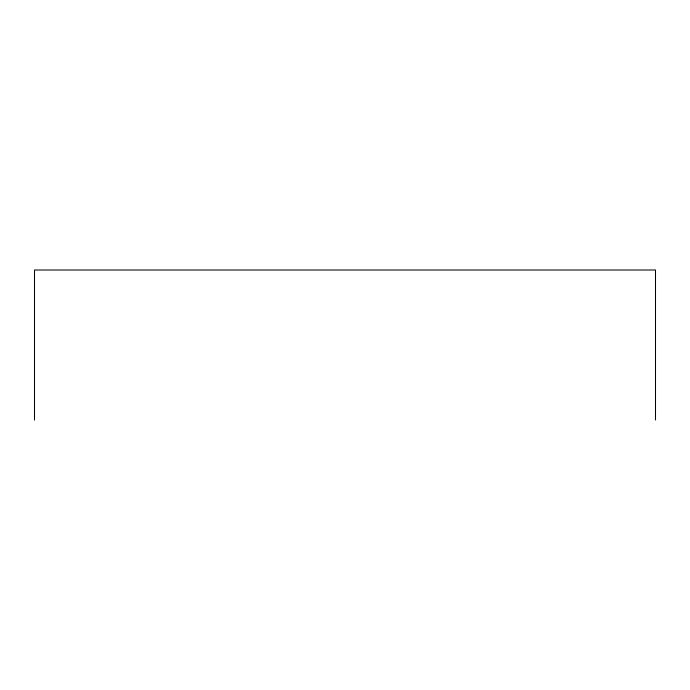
<?xml version="1.0" encoding="UTF-8"?>
<svg xmlns="http://www.w3.org/2000/svg" width="690" height="690" viewBox="0 0 690 690"><rect width="100%" height="100%" fill="white"/><g stroke="black" fill="none" stroke-linecap="round" stroke-linejoin="round"><path stroke-width="1.03" d="M655.5 419.994L655.5 270.006L34.5 270.006L34.5 419.994"/></g></svg>
